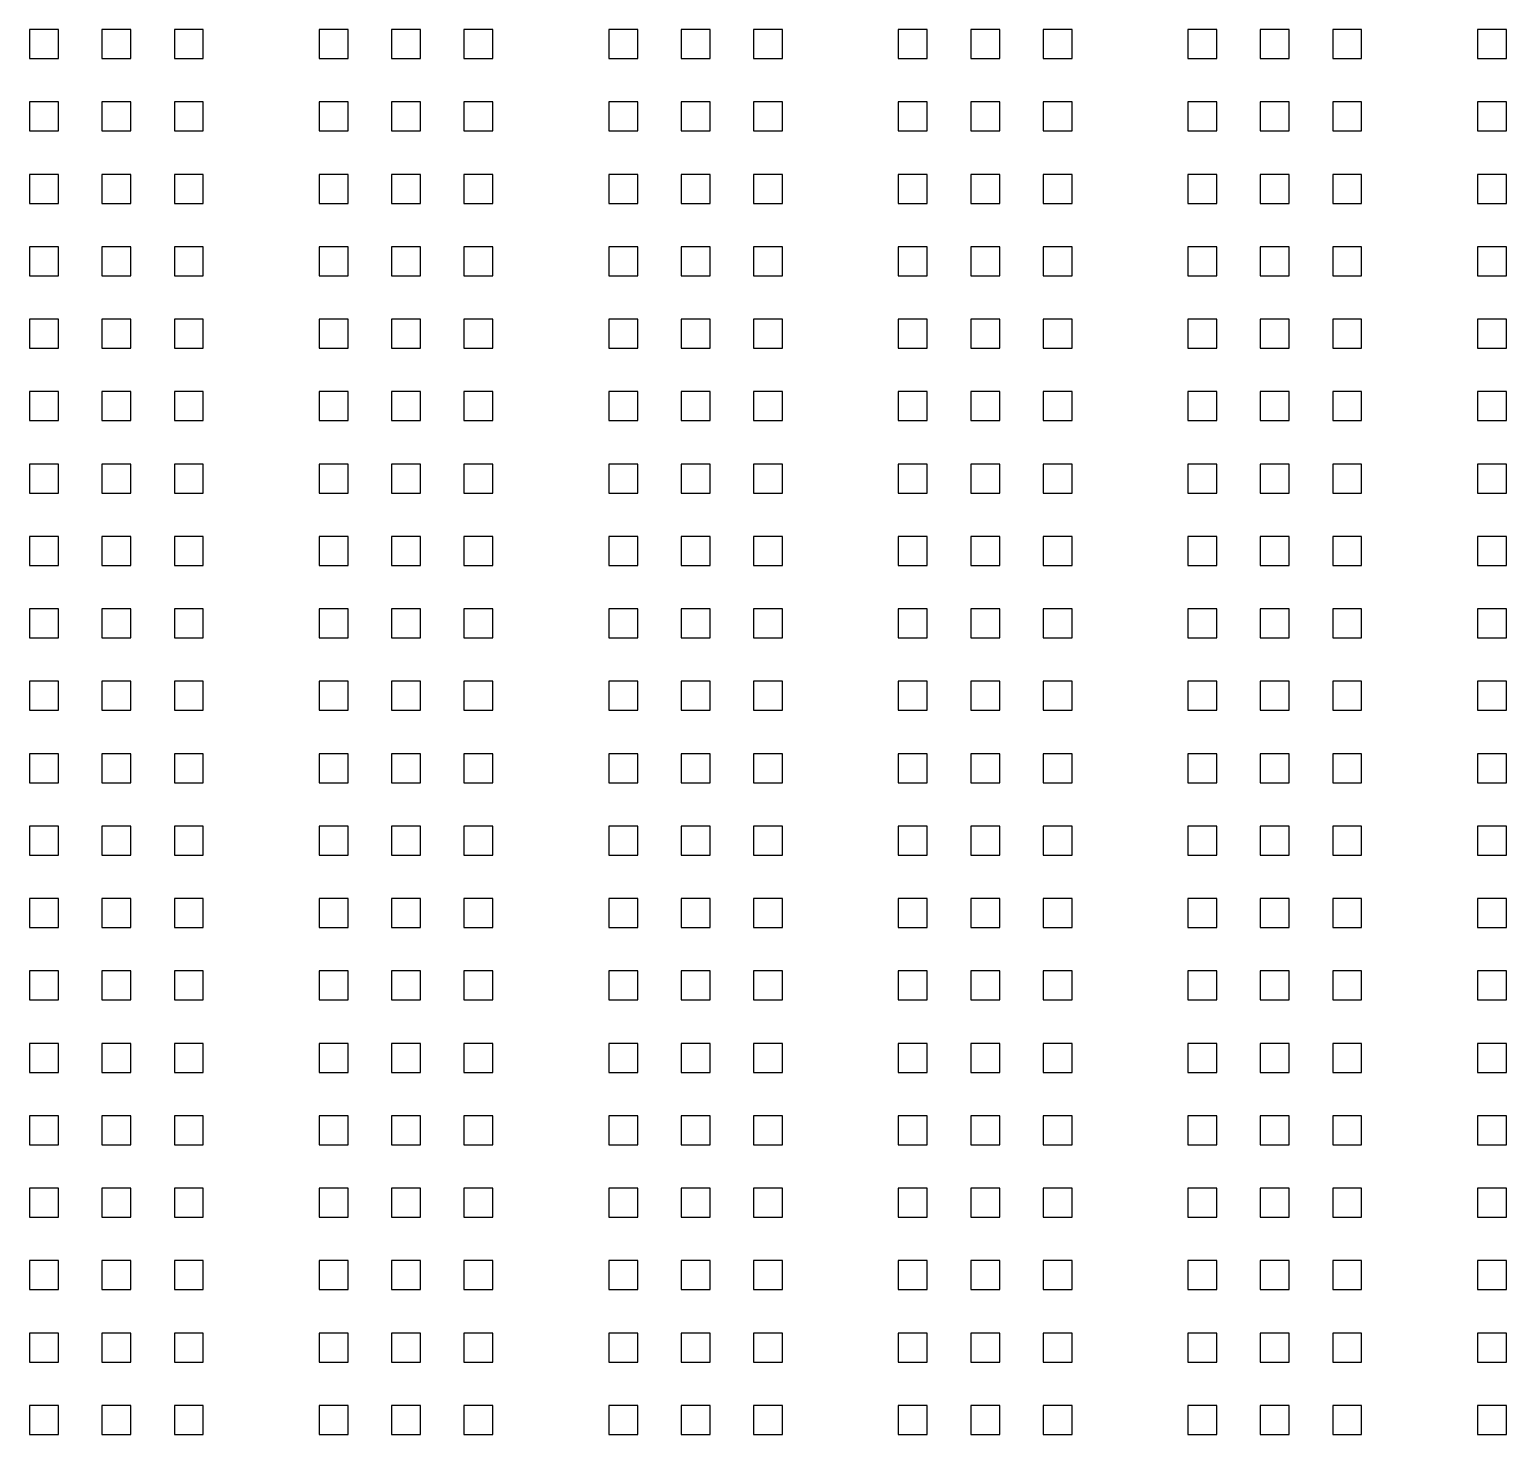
# Model space of a CAD drawing. Extents: x -5117 to 5117, y -2981 to 8396.
# Drawn here: x 95 to 2523, y -2528 to -220 of the extents above; entities that cross this region are included whole.
import ezdxf

# ---------------------------------------------------------------- set-up
doc = ezdxf.new("R2010")
doc.units = 0
doc.layers.get('0').update_dxf_attribs({"linetype": 'CONTINUOUS'})

msp = doc.modelspace()

# ---------------------------------------------------------------- linework, layer by layer
at = {"color": 7}
for points in [[(142.808577, -219.66736), (95.205718, -219.66736), (95.205718, -267.27022), (142.808577, -267.27022)], [(261.815725, -219.66736), (214.212866, -219.66736), (214.212866, -267.27022), (261.815725, -267.27022)], [(380.822873, -219.66736), (333.220014, -219.66736), (333.220014, -267.27022), (380.822873, -267.27022)], [(618.837169, -219.66736), (571.23431, -219.66736), (571.23431, -267.27022), (618.837169, -267.27022)], [(737.844317, -219.66736), (690.241457, -219.66736), (690.241457, -267.27022), (737.844317, -267.27022)], [(856.851464, -219.66736), (809.248605, -219.66736), (809.248605, -267.27022), (856.851464, -267.27022)], [(1094.86576, -219.66736), (1047.262901, -219.66736), (1047.262901, -267.27022), (1094.86576, -267.27022)], [(1213.872908, -219.66736), (1166.270049, -219.66736), (1166.270049, -267.27022), (1213.872908, -267.27022)], [(1332.880056, -219.66736), (1285.277197, -219.66736), (1285.277197, -267.27022), (1332.880056, -267.27022)], [(1570.894351, -219.66736), (1523.291492, -219.66736), (1523.291492, -267.27022), (1570.894351, -267.27022)], [(1689.901499, -219.66736), (1642.29864, -219.66736), (1642.29864, -267.27022), (1689.901499, -267.27022)], [(1808.908647, -219.66736), (1761.305788, -219.66736), (1761.305788, -267.27022), (1808.908647, -267.27022)], [(2046.922943, -219.66736), (1999.320084, -219.66736), (1999.320084, -267.27022), (2046.922943, -267.27022)], [(2165.930091, -219.66736), (2118.327232, -219.66736), (2118.327232, -267.27022), (2165.930091, -267.27022)], [(2284.937238, -219.66736), (2237.334379, -219.66736), (2237.334379, -267.27022), (2284.937238, -267.27022)], [(2522.951534, -219.66736), (2475.348675, -219.66736), (2475.348675, -267.27022), (2522.951534, -267.27022)], [(142.808577, -338.674508), (95.205718, -338.674508), (95.205718, -386.277367), (142.808577, -386.277367)], [(261.815725, -338.674508), (214.212866, -338.674508), (214.212866, -386.277367), (261.815725, -386.277367)], [(380.822873, -338.674508), (333.220014, -338.674508), (333.220014, -386.277367), (380.822873, -386.277367)], [(618.837169, -338.674508), (571.23431, -338.674508), (571.23431, -386.277367), (618.837169, -386.277367)], [(737.844317, -338.674508), (690.241457, -338.674508), (690.241457, -386.277367), (737.844317, -386.277367)], [(856.851464, -338.674508), (809.248605, -338.674508), (809.248605, -386.277367), (856.851464, -386.277367)], [(1094.86576, -338.674508), (1047.262901, -338.674508), (1047.262901, -386.277367), (1094.86576, -386.277367)], [(1213.872908, -338.674508), (1166.270049, -338.674508), (1166.270049, -386.277367), (1213.872908, -386.277367)], [(1332.880056, -338.674508), (1285.277197, -338.674508), (1285.277197, -386.277367), (1332.880056, -386.277367)], [(1570.894351, -338.674508), (1523.291492, -338.674508), (1523.291492, -386.277367), (1570.894351, -386.277367)], [(1689.901499, -338.674508), (1642.29864, -338.674508), (1642.29864, -386.277367), (1689.901499, -386.277367)], [(1808.908647, -338.674508), (1761.305788, -338.674508), (1761.305788, -386.277367), (1808.908647, -386.277367)], [(2046.922943, -338.674508), (1999.320084, -338.674508), (1999.320084, -386.277367), (2046.922943, -386.277367)], [(2165.930091, -338.674508), (2118.327232, -338.674508), (2118.327232, -386.277367), (2165.930091, -386.277367)], [(2284.937238, -338.674508), (2237.334379, -338.674508), (2237.334379, -386.277367), (2284.937238, -386.277367)], [(2522.951534, -338.674508), (2475.348675, -338.674508), (2475.348675, -386.277367), (2522.951534, -386.277367)], [(142.808577, -457.681656), (95.205718, -457.681656), (95.205718, -505.284515), (142.808577, -505.284515)], [(261.815725, -457.681656), (214.212866, -457.681656), (214.212866, -505.284515), (261.815725, -505.284515)], [(380.822873, -457.681656), (333.220014, -457.681656), (333.220014, -505.284515), (380.822873, -505.284515)], [(618.837169, -457.681656), (571.23431, -457.681656), (571.23431, -505.284515), (618.837169, -505.284515)], [(737.844317, -457.681656), (690.241457, -457.681656), (690.241457, -505.284515), (737.844317, -505.284515)], [(856.851464, -457.681656), (809.248605, -457.681656), (809.248605, -505.284515), (856.851464, -505.284515)], [(1094.86576, -457.681656), (1047.262901, -457.681656), (1047.262901, -505.284515), (1094.86576, -505.284515)], [(1213.872908, -457.681656), (1166.270049, -457.681656), (1166.270049, -505.284515), (1213.872908, -505.284515)], [(1332.880056, -457.681656), (1285.277197, -457.681656), (1285.277197, -505.284515), (1332.880056, -505.284515)], [(1570.894351, -457.681656), (1523.291492, -457.681656), (1523.291492, -505.284515), (1570.894351, -505.284515)], [(1689.901499, -457.681656), (1642.29864, -457.681656), (1642.29864, -505.284515), (1689.901499, -505.284515)], [(1808.908647, -457.681656), (1761.305788, -457.681656), (1761.305788, -505.284515), (1808.908647, -505.284515)], [(2046.922943, -457.681656), (1999.320084, -457.681656), (1999.320084, -505.284515), (2046.922943, -505.284515)], [(2165.930091, -457.681656), (2118.327232, -457.681656), (2118.327232, -505.284515), (2165.930091, -505.284515)], [(2284.937238, -457.681656), (2237.334379, -457.681656), (2237.334379, -505.284515), (2284.937238, -505.284515)], [(2522.951534, -457.681656), (2475.348675, -457.681656), (2475.348675, -505.284515), (2522.951534, -505.284515)], [(142.808577, -576.688804), (95.205718, -576.688804), (95.205718, -624.291663), (142.808577, -624.291663)], [(261.815725, -576.688804), (214.212866, -576.688804), (214.212866, -624.291663), (261.815725, -624.291663)], [(380.822873, -576.688804), (333.220014, -576.688804), (333.220014, -624.291663), (380.822873, -624.291663)], [(618.837169, -576.688804), (571.23431, -576.688804), (571.23431, -624.291663), (618.837169, -624.291663)], [(737.844317, -576.688804), (690.241457, -576.688804), (690.241457, -624.291663), (737.844317, -624.291663)], [(856.851464, -576.688804), (809.248605, -576.688804), (809.248605, -624.291663), (856.851464, -624.291663)], [(1094.86576, -576.688804), (1047.262901, -576.688804), (1047.262901, -624.291663), (1094.86576, -624.291663)], [(1213.872908, -576.688804), (1166.270049, -576.688804), (1166.270049, -624.291663), (1213.872908, -624.291663)], [(1332.880056, -576.688804), (1285.277197, -576.688804), (1285.277197, -624.291663), (1332.880056, -624.291663)], [(1570.894351, -576.688804), (1523.291492, -576.688804), (1523.291492, -624.291663), (1570.894351, -624.291663)], [(1689.901499, -576.688804), (1642.29864, -576.688804), (1642.29864, -624.291663), (1689.901499, -624.291663)], [(1808.908647, -576.688804), (1761.305788, -576.688804), (1761.305788, -624.291663), (1808.908647, -624.291663)], [(2046.922943, -576.688804), (1999.320084, -576.688804), (1999.320084, -624.291663), (2046.922943, -624.291663)], [(2165.930091, -576.688804), (2118.327232, -576.688804), (2118.327232, -624.291663), (2165.930091, -624.291663)], [(2284.937238, -576.688804), (2237.334379, -576.688804), (2237.334379, -624.291663), (2284.937238, -624.291663)], [(2522.951534, -576.688804), (2475.348675, -576.688804), (2475.348675, -624.291663), (2522.951534, -624.291663)], [(142.808577, -695.695952), (95.205718, -695.695952), (95.205718, -743.298811), (142.808577, -743.298811)], [(261.815725, -695.695952), (214.212866, -695.695952), (214.212866, -743.298811), (261.815725, -743.298811)], [(380.822873, -695.695952), (333.220014, -695.695952), (333.220014, -743.298811), (380.822873, -743.298811)], [(618.837169, -695.695952), (571.23431, -695.695952), (571.23431, -743.298811), (618.837169, -743.298811)], [(737.844317, -695.695952), (690.241457, -695.695952), (690.241457, -743.298811), (737.844317, -743.298811)], [(856.851464, -695.695952), (809.248605, -695.695952), (809.248605, -743.298811), (856.851464, -743.298811)], [(1094.86576, -695.695952), (1047.262901, -695.695952), (1047.262901, -743.298811), (1094.86576, -743.298811)], [(1213.872908, -695.695952), (1166.270049, -695.695952), (1166.270049, -743.298811), (1213.872908, -743.298811)], [(1332.880056, -695.695952), (1285.277197, -695.695952), (1285.277197, -743.298811), (1332.880056, -743.298811)], [(1570.894351, -695.695952), (1523.291492, -695.695952), (1523.291492, -743.298811), (1570.894351, -743.298811)], [(1689.901499, -695.695952), (1642.29864, -695.695952), (1642.29864, -743.298811), (1689.901499, -743.298811)], [(1808.908647, -695.695952), (1761.305788, -695.695952), (1761.305788, -743.298811), (1808.908647, -743.298811)], [(2046.922943, -695.695952), (1999.320084, -695.695952), (1999.320084, -743.298811), (2046.922943, -743.298811)], [(2165.930091, -695.695952), (2118.327232, -695.695952), (2118.327232, -743.298811), (2165.930091, -743.298811)], [(2284.937238, -695.695952), (2237.334379, -695.695952), (2237.334379, -743.298811), (2284.937238, -743.298811)], [(2522.951534, -695.695952), (2475.348675, -695.695952), (2475.348675, -743.298811), (2522.951534, -743.298811)], [(142.808577, -814.7031), (95.205718, -814.7031), (95.205718, -862.305959), (142.808577, -862.305959)], [(261.815725, -814.7031), (214.212866, -814.7031), (214.212866, -862.305959), (261.815725, -862.305959)], [(380.822873, -814.7031), (333.220014, -814.7031), (333.220014, -862.305959), (380.822873, -862.305959)], [(618.837169, -814.7031), (571.23431, -814.7031), (571.23431, -862.305959), (618.837169, -862.305959)], [(737.844317, -814.7031), (690.241457, -814.7031), (690.241457, -862.305959), (737.844317, -862.305959)], [(856.851464, -814.7031), (809.248605, -814.7031), (809.248605, -862.305959), (856.851464, -862.305959)], [(1094.86576, -814.7031), (1047.262901, -814.7031), (1047.262901, -862.305959), (1094.86576, -862.305959)], [(1213.872908, -814.7031), (1166.270049, -814.7031), (1166.270049, -862.305959), (1213.872908, -862.305959)], [(1332.880056, -814.7031), (1285.277197, -814.7031), (1285.277197, -862.305959), (1332.880056, -862.305959)], [(1570.894351, -814.7031), (1523.291492, -814.7031), (1523.291492, -862.305959), (1570.894351, -862.305959)], [(1689.901499, -814.7031), (1642.29864, -814.7031), (1642.29864, -862.305959), (1689.901499, -862.305959)], [(1808.908647, -814.7031), (1761.305788, -814.7031), (1761.305788, -862.305959), (1808.908647, -862.305959)], [(2046.922943, -814.7031), (1999.320084, -814.7031), (1999.320084, -862.305959), (2046.922943, -862.305959)], [(2165.930091, -814.7031), (2118.327232, -814.7031), (2118.327232, -862.305959), (2165.930091, -862.305959)], [(2284.937238, -814.7031), (2237.334379, -814.7031), (2237.334379, -862.305959), (2284.937238, -862.305959)], [(2522.951534, -814.7031), (2475.348675, -814.7031), (2475.348675, -862.305959), (2522.951534, -862.305959)], [(142.808577, -933.710247), (95.205718, -933.710247), (95.205718, -981.313107), (142.808577, -981.313107)], [(261.815725, -933.710247), (214.212866, -933.710247), (214.212866, -981.313107), (261.815725, -981.313107)], [(380.822873, -933.710247), (333.220014, -933.710247), (333.220014, -981.313107), (380.822873, -981.313107)], [(618.837169, -933.710247), (571.23431, -933.710247), (571.23431, -981.313107), (618.837169, -981.313107)], [(737.844317, -933.710247), (690.241457, -933.710247), (690.241457, -981.313107), (737.844317, -981.313107)], [(856.851464, -933.710247), (809.248605, -933.710247), (809.248605, -981.313107), (856.851464, -981.313107)], [(1094.86576, -933.710247), (1047.262901, -933.710247), (1047.262901, -981.313107), (1094.86576, -981.313107)], [(1213.872908, -933.710247), (1166.270049, -933.710247), (1166.270049, -981.313107), (1213.872908, -981.313107)], [(1332.880056, -933.710247), (1285.277197, -933.710247), (1285.277197, -981.313107), (1332.880056, -981.313107)], [(1570.894351, -933.710247), (1523.291492, -933.710247), (1523.291492, -981.313107), (1570.894351, -981.313107)], [(1689.901499, -933.710247), (1642.29864, -933.710247), (1642.29864, -981.313107), (1689.901499, -981.313107)], [(1808.908647, -933.710247), (1761.305788, -933.710247), (1761.305788, -981.313107), (1808.908647, -981.313107)], [(2046.922943, -933.710247), (1999.320084, -933.710247), (1999.320084, -981.313107), (2046.922943, -981.313107)], [(2165.930091, -933.710247), (2118.327232, -933.710247), (2118.327232, -981.313107), (2165.930091, -981.313107)], [(2284.937238, -933.710247), (2237.334379, -933.710247), (2237.334379, -981.313107), (2284.937238, -981.313107)], [(2522.951534, -933.710247), (2475.348675, -933.710247), (2475.348675, -981.313107), (2522.951534, -981.313107)], [(142.808577, -1052.717395), (95.205718, -1052.717395), (95.205718, -1100.320254), (142.808577, -1100.320254)], [(261.815725, -1052.717395), (214.212866, -1052.717395), (214.212866, -1100.320254), (261.815725, -1100.320254)], [(380.822873, -1052.717395), (333.220014, -1052.717395), (333.220014, -1100.320254), (380.822873, -1100.320254)], [(618.837169, -1052.717395), (571.23431, -1052.717395), (571.23431, -1100.320254), (618.837169, -1100.320254)], [(737.844317, -1052.717395), (690.241457, -1052.717395), (690.241457, -1100.320254), (737.844317, -1100.320254)], [(856.851464, -1052.717395), (809.248605, -1052.717395), (809.248605, -1100.320254), (856.851464, -1100.320254)], [(1094.86576, -1052.717395), (1047.262901, -1052.717395), (1047.262901, -1100.320254), (1094.86576, -1100.320254)], [(1213.872908, -1052.717395), (1166.270049, -1052.717395), (1166.270049, -1100.320254), (1213.872908, -1100.320254)], [(1332.880056, -1052.717395), (1285.277197, -1052.717395), (1285.277197, -1100.320254), (1332.880056, -1100.320254)], [(1570.894351, -1052.717395), (1523.291492, -1052.717395), (1523.291492, -1100.320254), (1570.894351, -1100.320254)], [(1689.901499, -1052.717395), (1642.29864, -1052.717395), (1642.29864, -1100.320254), (1689.901499, -1100.320254)], [(1808.908647, -1052.717395), (1761.305788, -1052.717395), (1761.305788, -1100.320254), (1808.908647, -1100.320254)], [(2046.922943, -1052.717395), (1999.320084, -1052.717395), (1999.320084, -1100.320254), (2046.922943, -1100.320254)], [(2165.930091, -1052.717395), (2118.327232, -1052.717395), (2118.327232, -1100.320254), (2165.930091, -1100.320254)], [(2284.937238, -1052.717395), (2237.334379, -1052.717395), (2237.334379, -1100.320254), (2284.937238, -1100.320254)], [(2522.951534, -1052.717395), (2475.348675, -1052.717395), (2475.348675, -1100.320254), (2522.951534, -1100.320254)], [(142.808577, -1171.724543), (95.205718, -1171.724543), (95.205718, -1219.327402), (142.808577, -1219.327402)], [(261.815725, -1171.724543), (214.212866, -1171.724543), (214.212866, -1219.327402), (261.815725, -1219.327402)], [(380.822873, -1171.724543), (333.220014, -1171.724543), (333.220014, -1219.327402), (380.822873, -1219.327402)], [(618.837169, -1171.724543), (571.23431, -1171.724543), (571.23431, -1219.327402), (618.837169, -1219.327402)], [(737.844317, -1171.724543), (690.241457, -1171.724543), (690.241457, -1219.327402), (737.844317, -1219.327402)], [(856.851464, -1171.724543), (809.248605, -1171.724543), (809.248605, -1219.327402), (856.851464, -1219.327402)], [(1094.86576, -1171.724543), (1047.262901, -1171.724543), (1047.262901, -1219.327402), (1094.86576, -1219.327402)], [(1213.872908, -1171.724543), (1166.270049, -1171.724543), (1166.270049, -1219.327402), (1213.872908, -1219.327402)], [(1332.880056, -1171.724543), (1285.277197, -1171.724543), (1285.277197, -1219.327402), (1332.880056, -1219.327402)], [(1570.894351, -1171.724543), (1523.291492, -1171.724543), (1523.291492, -1219.327402), (1570.894351, -1219.327402)], [(1689.901499, -1171.724543), (1642.29864, -1171.724543), (1642.29864, -1219.327402), (1689.901499, -1219.327402)], [(1808.908647, -1171.724543), (1761.305788, -1171.724543), (1761.305788, -1219.327402), (1808.908647, -1219.327402)], [(2046.922943, -1171.724543), (1999.320084, -1171.724543), (1999.320084, -1219.327402), (2046.922943, -1219.327402)], [(2165.930091, -1171.724543), (2118.327232, -1171.724543), (2118.327232, -1219.327402), (2165.930091, -1219.327402)], [(2284.937238, -1171.724543), (2237.334379, -1171.724543), (2237.334379, -1219.327402), (2284.937238, -1219.327402)], [(2522.951534, -1171.724543), (2475.348675, -1171.724543), (2475.348675, -1219.327402), (2522.951534, -1219.327402)], [(142.808577, -1290.731691), (95.205718, -1290.731691), (95.205718, -1338.33455), (142.808577, -1338.33455)], [(261.815725, -1290.731691), (214.212866, -1290.731691), (214.212866, -1338.33455), (261.815725, -1338.33455)], [(380.822873, -1290.731691), (333.220014, -1290.731691), (333.220014, -1338.33455), (380.822873, -1338.33455)], [(618.837169, -1290.731691), (571.23431, -1290.731691), (571.23431, -1338.33455), (618.837169, -1338.33455)], [(737.844317, -1290.731691), (690.241457, -1290.731691), (690.241457, -1338.33455), (737.844317, -1338.33455)], [(856.851464, -1290.731691), (809.248605, -1290.731691), (809.248605, -1338.33455), (856.851464, -1338.33455)], [(1094.86576, -1290.731691), (1047.262901, -1290.731691), (1047.262901, -1338.33455), (1094.86576, -1338.33455)], [(1213.872908, -1290.731691), (1166.270049, -1290.731691), (1166.270049, -1338.33455), (1213.872908, -1338.33455)], [(1332.880056, -1290.731691), (1285.277197, -1290.731691), (1285.277197, -1338.33455), (1332.880056, -1338.33455)], [(1570.894351, -1290.731691), (1523.291492, -1290.731691), (1523.291492, -1338.33455), (1570.894351, -1338.33455)], [(1689.901499, -1290.731691), (1642.29864, -1290.731691), (1642.29864, -1338.33455), (1689.901499, -1338.33455)], [(1808.908647, -1290.731691), (1761.305788, -1290.731691), (1761.305788, -1338.33455), (1808.908647, -1338.33455)], [(2046.922943, -1290.731691), (1999.320084, -1290.731691), (1999.320084, -1338.33455), (2046.922943, -1338.33455)], [(2165.930091, -1290.731691), (2118.327232, -1290.731691), (2118.327232, -1338.33455), (2165.930091, -1338.33455)], [(2284.937238, -1290.731691), (2237.334379, -1290.731691), (2237.334379, -1338.33455), (2284.937238, -1338.33455)], [(2522.951534, -1290.731691), (2475.348675, -1290.731691), (2475.348675, -1338.33455), (2522.951534, -1338.33455)], [(142.808577, -1409.738839), (95.205718, -1409.738839), (95.205718, -1457.341698), (142.808577, -1457.341698)], [(261.815725, -1409.738839), (214.212866, -1409.738839), (214.212866, -1457.341698), (261.815725, -1457.341698)], [(380.822873, -1409.738839), (333.220014, -1409.738839), (333.220014, -1457.341698), (380.822873, -1457.341698)], [(618.837169, -1409.738839), (571.23431, -1409.738839), (571.23431, -1457.341698), (618.837169, -1457.341698)], [(737.844317, -1409.738839), (690.241457, -1409.738839), (690.241457, -1457.341698), (737.844317, -1457.341698)], [(856.851464, -1409.738839), (809.248605, -1409.738839), (809.248605, -1457.341698), (856.851464, -1457.341698)], [(1094.86576, -1409.738839), (1047.262901, -1409.738839), (1047.262901, -1457.341698), (1094.86576, -1457.341698)], [(1213.872908, -1409.738839), (1166.270049, -1409.738839), (1166.270049, -1457.341698), (1213.872908, -1457.341698)], [(1332.880056, -1409.738839), (1285.277197, -1409.738839), (1285.277197, -1457.341698), (1332.880056, -1457.341698)], [(1570.894351, -1409.738839), (1523.291492, -1409.738839), (1523.291492, -1457.341698), (1570.894351, -1457.341698)], [(1689.901499, -1409.738839), (1642.29864, -1409.738839), (1642.29864, -1457.341698), (1689.901499, -1457.341698)], [(1808.908647, -1409.738839), (1761.305788, -1409.738839), (1761.305788, -1457.341698), (1808.908647, -1457.341698)], [(2046.922943, -1409.738839), (1999.320084, -1409.738839), (1999.320084, -1457.341698), (2046.922943, -1457.341698)], [(2165.930091, -1409.738839), (2118.327232, -1409.738839), (2118.327232, -1457.341698), (2165.930091, -1457.341698)], [(2284.937238, -1409.738839), (2237.334379, -1409.738839), (2237.334379, -1457.341698), (2284.937238, -1457.341698)], [(2522.951534, -1409.738839), (2475.348675, -1409.738839), (2475.348675, -1457.341698), (2522.951534, -1457.341698)], [(142.808577, -1528.745987), (95.205718, -1528.745987), (95.205718, -1576.348846), (142.808577, -1576.348846)], [(261.815725, -1528.745987), (214.212866, -1528.745987), (214.212866, -1576.348846), (261.815725, -1576.348846)], [(380.822873, -1528.745987), (333.220014, -1528.745987), (333.220014, -1576.348846), (380.822873, -1576.348846)], [(618.837169, -1528.745987), (571.23431, -1528.745987), (571.23431, -1576.348846), (618.837169, -1576.348846)], [(737.844317, -1528.745987), (690.241457, -1528.745987), (690.241457, -1576.348846), (737.844317, -1576.348846)], [(856.851464, -1528.745987), (809.248605, -1528.745987), (809.248605, -1576.348846), (856.851464, -1576.348846)], [(1094.86576, -1528.745987), (1047.262901, -1528.745987), (1047.262901, -1576.348846), (1094.86576, -1576.348846)], [(1213.872908, -1528.745987), (1166.270049, -1528.745987), (1166.270049, -1576.348846), (1213.872908, -1576.348846)], [(1332.880056, -1528.745987), (1285.277197, -1528.745987), (1285.277197, -1576.348846), (1332.880056, -1576.348846)], [(1570.894351, -1528.745987), (1523.291492, -1528.745987), (1523.291492, -1576.348846), (1570.894351, -1576.348846)], [(1689.901499, -1528.745987), (1642.29864, -1528.745987), (1642.29864, -1576.348846), (1689.901499, -1576.348846)], [(1808.908647, -1528.745987), (1761.305788, -1528.745987), (1761.305788, -1576.348846), (1808.908647, -1576.348846)], [(2046.922943, -1528.745987), (1999.320084, -1528.745987), (1999.320084, -1576.348846), (2046.922943, -1576.348846)], [(2165.930091, -1528.745987), (2118.327232, -1528.745987), (2118.327232, -1576.348846), (2165.930091, -1576.348846)], [(2284.937238, -1528.745987), (2237.334379, -1528.745987), (2237.334379, -1576.348846), (2284.937238, -1576.348846)], [(2522.951534, -1528.745987), (2475.348675, -1528.745987), (2475.348675, -1576.348846), (2522.951534, -1576.348846)], [(142.808577, -1647.753134), (95.205718, -1647.753134), (95.205718, -1695.355994), (142.808577, -1695.355994)], [(261.815725, -1647.753134), (214.212866, -1647.753134), (214.212866, -1695.355994), (261.815725, -1695.355994)], [(380.822873, -1647.753134), (333.220014, -1647.753134), (333.220014, -1695.355994), (380.822873, -1695.355994)], [(618.837169, -1647.753134), (571.23431, -1647.753134), (571.23431, -1695.355994), (618.837169, -1695.355994)], [(737.844317, -1647.753134), (690.241457, -1647.753134), (690.241457, -1695.355994), (737.844317, -1695.355994)], [(856.851464, -1647.753134), (809.248605, -1647.753134), (809.248605, -1695.355994), (856.851464, -1695.355994)], [(1094.86576, -1647.753134), (1047.262901, -1647.753134), (1047.262901, -1695.355994), (1094.86576, -1695.355994)], [(1213.872908, -1647.753134), (1166.270049, -1647.753134), (1166.270049, -1695.355994), (1213.872908, -1695.355994)], [(1332.880056, -1647.753134), (1285.277197, -1647.753134), (1285.277197, -1695.355994), (1332.880056, -1695.355994)], [(1570.894351, -1647.753134), (1523.291492, -1647.753134), (1523.291492, -1695.355994), (1570.894351, -1695.355994)], [(1689.901499, -1647.753134), (1642.29864, -1647.753134), (1642.29864, -1695.355994), (1689.901499, -1695.355994)], [(1808.908647, -1647.753134), (1761.305788, -1647.753134), (1761.305788, -1695.355994), (1808.908647, -1695.355994)], [(2046.922943, -1647.753134), (1999.320084, -1647.753134), (1999.320084, -1695.355994), (2046.922943, -1695.355994)], [(2165.930091, -1647.753134), (2118.327232, -1647.753134), (2118.327232, -1695.355994), (2165.930091, -1695.355994)], [(2284.937238, -1647.753134), (2237.334379, -1647.753134), (2237.334379, -1695.355994), (2284.937238, -1695.355994)], [(2522.951534, -1647.753134), (2475.348675, -1647.753134), (2475.348675, -1695.355994), (2522.951534, -1695.355994)], [(142.808577, -1766.760282), (95.205718, -1766.760282), (95.205718, -1814.363141), (142.808577, -1814.363141)], [(261.815725, -1766.760282), (214.212866, -1766.760282), (214.212866, -1814.363141), (261.815725, -1814.363141)], [(380.822873, -1766.760282), (333.220014, -1766.760282), (333.220014, -1814.363141), (380.822873, -1814.363141)], [(618.837169, -1766.760282), (571.23431, -1766.760282), (571.23431, -1814.363141), (618.837169, -1814.363141)], [(737.844317, -1766.760282), (690.241457, -1766.760282), (690.241457, -1814.363141), (737.844317, -1814.363141)], [(856.851464, -1766.760282), (809.248605, -1766.760282), (809.248605, -1814.363141), (856.851464, -1814.363141)], [(1094.86576, -1766.760282), (1047.262901, -1766.760282), (1047.262901, -1814.363141), (1094.86576, -1814.363141)], [(1213.872908, -1766.760282), (1166.270049, -1766.760282), (1166.270049, -1814.363141), (1213.872908, -1814.363141)], [(1332.880056, -1766.760282), (1285.277197, -1766.760282), (1285.277197, -1814.363141), (1332.880056, -1814.363141)], [(1570.894351, -1766.760282), (1523.291492, -1766.760282), (1523.291492, -1814.363141), (1570.894351, -1814.363141)], [(1689.901499, -1766.760282), (1642.29864, -1766.760282), (1642.29864, -1814.363141), (1689.901499, -1814.363141)], [(1808.908647, -1766.760282), (1761.305788, -1766.760282), (1761.305788, -1814.363141), (1808.908647, -1814.363141)], [(2046.922943, -1766.760282), (1999.320084, -1766.760282), (1999.320084, -1814.363141), (2046.922943, -1814.363141)], [(2165.930091, -1766.760282), (2118.327232, -1766.760282), (2118.327232, -1814.363141), (2165.930091, -1814.363141)], [(2284.937238, -1766.760282), (2237.334379, -1766.760282), (2237.334379, -1814.363141), (2284.937238, -1814.363141)], [(2522.951534, -1766.760282), (2475.348675, -1766.760282), (2475.348675, -1814.363141), (2522.951534, -1814.363141)], [(142.808577, -1885.76743), (95.205718, -1885.76743), (95.205718, -1933.370289), (142.808577, -1933.370289)], [(261.815725, -1885.76743), (214.212866, -1885.76743), (214.212866, -1933.370289), (261.815725, -1933.370289)], [(380.822873, -1885.76743), (333.220014, -1885.76743), (333.220014, -1933.370289), (380.822873, -1933.370289)], [(618.837169, -1885.76743), (571.23431, -1885.76743), (571.23431, -1933.370289), (618.837169, -1933.370289)], [(737.844317, -1885.76743), (690.241457, -1885.76743), (690.241457, -1933.370289), (737.844317, -1933.370289)], [(856.851464, -1885.76743), (809.248605, -1885.76743), (809.248605, -1933.370289), (856.851464, -1933.370289)], [(1094.86576, -1885.76743), (1047.262901, -1885.76743), (1047.262901, -1933.370289), (1094.86576, -1933.370289)], [(1213.872908, -1885.76743), (1166.270049, -1885.76743), (1166.270049, -1933.370289), (1213.872908, -1933.370289)], [(1332.880056, -1885.76743), (1285.277197, -1885.76743), (1285.277197, -1933.370289), (1332.880056, -1933.370289)], [(1570.894351, -1885.76743), (1523.291492, -1885.76743), (1523.291492, -1933.370289), (1570.894351, -1933.370289)], [(1689.901499, -1885.76743), (1642.29864, -1885.76743), (1642.29864, -1933.370289), (1689.901499, -1933.370289)], [(1808.908647, -1885.76743), (1761.305788, -1885.76743), (1761.305788, -1933.370289), (1808.908647, -1933.370289)], [(2046.922943, -1885.76743), (1999.320084, -1885.76743), (1999.320084, -1933.370289), (2046.922943, -1933.370289)], [(2165.930091, -1885.76743), (2118.327232, -1885.76743), (2118.327232, -1933.370289), (2165.930091, -1933.370289)], [(2284.937238, -1885.76743), (2237.334379, -1885.76743), (2237.334379, -1933.370289), (2284.937238, -1933.370289)], [(2522.951534, -1885.76743), (2475.348675, -1885.76743), (2475.348675, -1933.370289), (2522.951534, -1933.370289)], [(142.808577, -2004.774578), (95.205718, -2004.774578), (95.205718, -2052.377437), (142.808577, -2052.377437)], [(261.815725, -2004.774578), (214.212866, -2004.774578), (214.212866, -2052.377437), (261.815725, -2052.377437)], [(380.822873, -2004.774578), (333.220014, -2004.774578), (333.220014, -2052.377437), (380.822873, -2052.377437)], [(618.837169, -2004.774578), (571.23431, -2004.774578), (571.23431, -2052.377437), (618.837169, -2052.377437)], [(737.844317, -2004.774578), (690.241457, -2004.774578), (690.241457, -2052.377437), (737.844317, -2052.377437)], [(856.851464, -2004.774578), (809.248605, -2004.774578), (809.248605, -2052.377437), (856.851464, -2052.377437)], [(1094.86576, -2004.774578), (1047.262901, -2004.774578), (1047.262901, -2052.377437), (1094.86576, -2052.377437)], [(1213.872908, -2004.774578), (1166.270049, -2004.774578), (1166.270049, -2052.377437), (1213.872908, -2052.377437)], [(1332.880056, -2004.774578), (1285.277197, -2004.774578), (1285.277197, -2052.377437), (1332.880056, -2052.377437)], [(1570.894351, -2004.774578), (1523.291492, -2004.774578), (1523.291492, -2052.377437), (1570.894351, -2052.377437)], [(1689.901499, -2004.774578), (1642.29864, -2004.774578), (1642.29864, -2052.377437), (1689.901499, -2052.377437)], [(1808.908647, -2004.774578), (1761.305788, -2004.774578), (1761.305788, -2052.377437), (1808.908647, -2052.377437)], [(2046.922943, -2004.774578), (1999.320084, -2004.774578), (1999.320084, -2052.377437), (2046.922943, -2052.377437)], [(2165.930091, -2004.774578), (2118.327232, -2004.774578), (2118.327232, -2052.377437), (2165.930091, -2052.377437)], [(2284.937238, -2004.774578), (2237.334379, -2004.774578), (2237.334379, -2052.377437), (2284.937238, -2052.377437)], [(2522.951534, -2004.774578), (2475.348675, -2004.774578), (2475.348675, -2052.377437), (2522.951534, -2052.377437)], [(142.808577, -2123.781726), (95.205718, -2123.781726), (95.205718, -2171.384585), (142.808577, -2171.384585)], [(261.815725, -2123.781726), (214.212866, -2123.781726), (214.212866, -2171.384585), (261.815725, -2171.384585)], [(380.822873, -2123.781726), (333.220014, -2123.781726), (333.220014, -2171.384585), (380.822873, -2171.384585)], [(618.837169, -2123.781726), (571.23431, -2123.781726), (571.23431, -2171.384585), (618.837169, -2171.384585)], [(737.844317, -2123.781726), (690.241457, -2123.781726), (690.241457, -2171.384585), (737.844317, -2171.384585)], [(856.851464, -2123.781726), (809.248605, -2123.781726), (809.248605, -2171.384585), (856.851464, -2171.384585)], [(1094.86576, -2123.781726), (1047.262901, -2123.781726), (1047.262901, -2171.384585), (1094.86576, -2171.384585)], [(1213.872908, -2123.781726), (1166.270049, -2123.781726), (1166.270049, -2171.384585), (1213.872908, -2171.384585)], [(1332.880056, -2123.781726), (1285.277197, -2123.781726), (1285.277197, -2171.384585), (1332.880056, -2171.384585)], [(1570.894351, -2123.781726), (1523.291492, -2123.781726), (1523.291492, -2171.384585), (1570.894351, -2171.384585)], [(1689.901499, -2123.781726), (1642.29864, -2123.781726), (1642.29864, -2171.384585), (1689.901499, -2171.384585)], [(1808.908647, -2123.781726), (1761.305788, -2123.781726), (1761.305788, -2171.384585), (1808.908647, -2171.384585)], [(2046.922943, -2123.781726), (1999.320084, -2123.781726), (1999.320084, -2171.384585), (2046.922943, -2171.384585)], [(2165.930091, -2123.781726), (2118.327232, -2123.781726), (2118.327232, -2171.384585), (2165.930091, -2171.384585)], [(2284.937238, -2123.781726), (2237.334379, -2123.781726), (2237.334379, -2171.384585), (2284.937238, -2171.384585)], [(2522.951534, -2123.781726), (2475.348675, -2123.781726), (2475.348675, -2171.384585), (2522.951534, -2171.384585)], [(142.808577, -2242.788874), (95.205718, -2242.788874), (95.205718, -2290.391733), (142.808577, -2290.391733)], [(261.815725, -2242.788874), (214.212866, -2242.788874), (214.212866, -2290.391733), (261.815725, -2290.391733)], [(380.822873, -2242.788874), (333.220014, -2242.788874), (333.220014, -2290.391733), (380.822873, -2290.391733)], [(618.837169, -2242.788874), (571.23431, -2242.788874), (571.23431, -2290.391733), (618.837169, -2290.391733)], [(737.844317, -2242.788874), (690.241457, -2242.788874), (690.241457, -2290.391733), (737.844317, -2290.391733)], [(856.851464, -2242.788874), (809.248605, -2242.788874), (809.248605, -2290.391733), (856.851464, -2290.391733)], [(1094.86576, -2242.788874), (1047.262901, -2242.788874), (1047.262901, -2290.391733), (1094.86576, -2290.391733)], [(1213.872908, -2242.788874), (1166.270049, -2242.788874), (1166.270049, -2290.391733), (1213.872908, -2290.391733)], [(1332.880056, -2242.788874), (1285.277197, -2242.788874), (1285.277197, -2290.391733), (1332.880056, -2290.391733)], [(1570.894351, -2242.788874), (1523.291492, -2242.788874), (1523.291492, -2290.391733), (1570.894351, -2290.391733)], [(1689.901499, -2242.788874), (1642.29864, -2242.788874), (1642.29864, -2290.391733), (1689.901499, -2290.391733)], [(1808.908647, -2242.788874), (1761.305788, -2242.788874), (1761.305788, -2290.391733), (1808.908647, -2290.391733)], [(2046.922943, -2242.788874), (1999.320084, -2242.788874), (1999.320084, -2290.391733), (2046.922943, -2290.391733)], [(2165.930091, -2242.788874), (2118.327232, -2242.788874), (2118.327232, -2290.391733), (2165.930091, -2290.391733)], [(2284.937238, -2242.788874), (2237.334379, -2242.788874), (2237.334379, -2290.391733), (2284.937238, -2290.391733)], [(2522.951534, -2242.788874), (2475.348675, -2242.788874), (2475.348675, -2290.391733), (2522.951534, -2290.391733)], [(142.808577, -2361.796021), (95.205718, -2361.796021), (95.205718, -2409.398881), (142.808577, -2409.398881)], [(261.815725, -2361.796021), (214.212866, -2361.796021), (214.212866, -2409.398881), (261.815725, -2409.398881)], [(380.822873, -2361.796021), (333.220014, -2361.796021), (333.220014, -2409.398881), (380.822873, -2409.398881)], [(618.837169, -2361.796021), (571.23431, -2361.796021), (571.23431, -2409.398881), (618.837169, -2409.398881)], [(737.844317, -2361.796021), (690.241457, -2361.796021), (690.241457, -2409.398881), (737.844317, -2409.398881)], [(856.851464, -2361.796021), (809.248605, -2361.796021), (809.248605, -2409.398881), (856.851464, -2409.398881)], [(1094.86576, -2361.796021), (1047.262901, -2361.796021), (1047.262901, -2409.398881), (1094.86576, -2409.398881)], [(1213.872908, -2361.796021), (1166.270049, -2361.796021), (1166.270049, -2409.398881), (1213.872908, -2409.398881)], [(1332.880056, -2361.796021), (1285.277197, -2361.796021), (1285.277197, -2409.398881), (1332.880056, -2409.398881)], [(1570.894351, -2361.796021), (1523.291492, -2361.796021), (1523.291492, -2409.398881), (1570.894351, -2409.398881)], [(1689.901499, -2361.796021), (1642.29864, -2361.796021), (1642.29864, -2409.398881), (1689.901499, -2409.398881)], [(1808.908647, -2361.796021), (1761.305788, -2361.796021), (1761.305788, -2409.398881), (1808.908647, -2409.398881)], [(2046.922943, -2361.796021), (1999.320084, -2361.796021), (1999.320084, -2409.398881), (2046.922943, -2409.398881)], [(2165.930091, -2361.796021), (2118.327232, -2361.796021), (2118.327232, -2409.398881), (2165.930091, -2409.398881)], [(2284.937238, -2361.796021), (2237.334379, -2361.796021), (2237.334379, -2409.398881), (2284.937238, -2409.398881)], [(2522.951534, -2361.796021), (2475.348675, -2361.796021), (2475.348675, -2409.398881), (2522.951534, -2409.398881)], [(142.808577, -2480.803169), (95.205718, -2480.803169), (95.205718, -2528.406028), (142.808577, -2528.406028)], [(261.815725, -2480.803169), (214.212866, -2480.803169), (214.212866, -2528.406028), (261.815725, -2528.406028)], [(380.822873, -2480.803169), (333.220014, -2480.803169), (333.220014, -2528.406028), (380.822873, -2528.406028)], [(618.837169, -2480.803169), (571.23431, -2480.803169), (571.23431, -2528.406028), (618.837169, -2528.406028)], [(737.844317, -2480.803169), (690.241457, -2480.803169), (690.241457, -2528.406028), (737.844317, -2528.406028)], [(856.851464, -2480.803169), (809.248605, -2480.803169), (809.248605, -2528.406028), (856.851464, -2528.406028)], [(1094.86576, -2480.803169), (1047.262901, -2480.803169), (1047.262901, -2528.406028), (1094.86576, -2528.406028)], [(1213.872908, -2480.803169), (1166.270049, -2480.803169), (1166.270049, -2528.406028), (1213.872908, -2528.406028)], [(1332.880056, -2480.803169), (1285.277197, -2480.803169), (1285.277197, -2528.406028), (1332.880056, -2528.406028)], [(1570.894351, -2480.803169), (1523.291492, -2480.803169), (1523.291492, -2528.406028), (1570.894351, -2528.406028)], [(1689.901499, -2480.803169), (1642.29864, -2480.803169), (1642.29864, -2528.406028), (1689.901499, -2528.406028)], [(1808.908647, -2480.803169), (1761.305788, -2480.803169), (1761.305788, -2528.406028), (1808.908647, -2528.406028)], [(2046.922943, -2480.803169), (1999.320084, -2480.803169), (1999.320084, -2528.406028), (2046.922943, -2528.406028)], [(2165.930091, -2480.803169), (2118.327232, -2480.803169), (2118.327232, -2528.406028), (2165.930091, -2528.406028)], [(2284.937238, -2480.803169), (2237.334379, -2480.803169), (2237.334379, -2528.406028), (2284.937238, -2528.406028)], [(2522.951534, -2480.803169), (2475.348675, -2480.803169), (2475.348675, -2528.406028), (2522.951534, -2528.406028)]]:
    msp.add_lwpolyline(points, close=True, dxfattribs=at)

doc.saveas('drawing.dxf')
